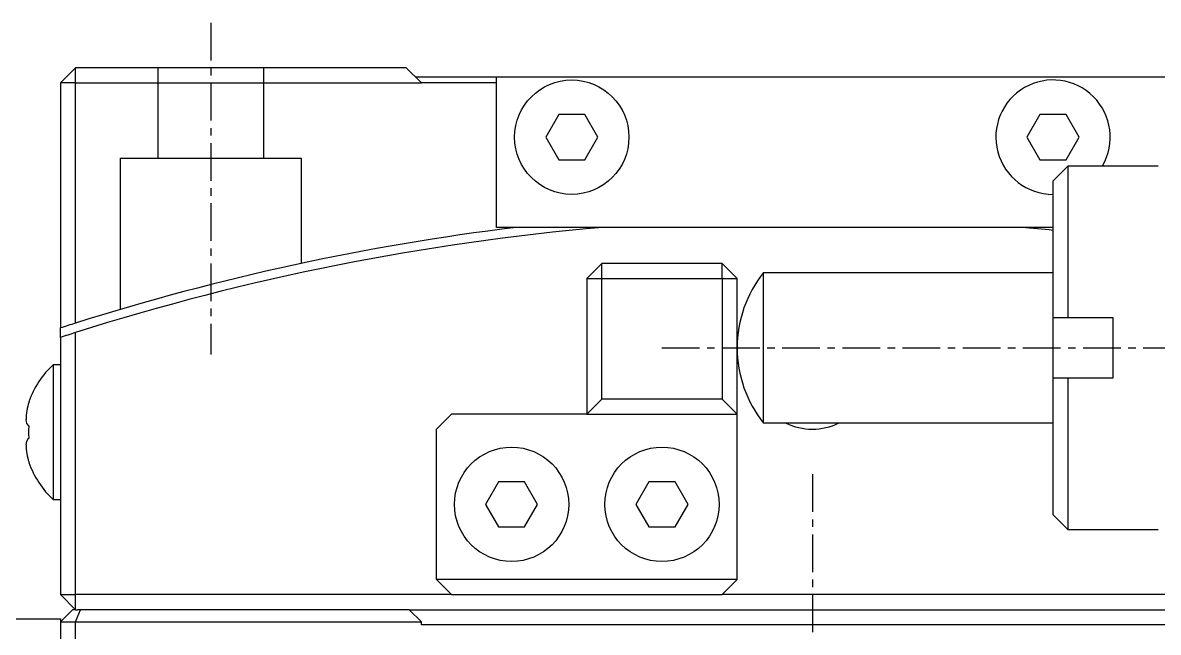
# Model space of a CAD drawing. Extents: x 52 to 451, y 54 to 360.
# Drawn here: x 190.98 to 228.74, y 339.41 to 359.66 of the extents above; entities that cross this region are included whole.
import ezdxf

# ---------------------------------------------------------------- set-up
doc = ezdxf.new("R2010")
doc.units = 0
doc.linetypes.add('CENTER', pattern=[2, 1.25, -0.25, 0.25, -0.25])
doc.layers.get('0').update_dxf_attribs({"linetype": 'CONTINUOUS'})
doc.layers.add('CENTER', color=1, linetype='CENTER')

msp = doc.modelspace()

# ---------------------------------------------------------------- linework, layer by layer
at = {"color": 7, "linetype": 'CONTINUOUS'}
for p, q in [((192.237, 357.661), (192.737, 358.161)), ((203.737, 358.161), (192.737, 358.161)), ((192.737, 357.661), (192.737, 358.161)), ((204.237, 357.661), (203.737, 358.161)), ((192.237, 357.661), (192.237, 349.522)), ((192.737, 357.661), (192.237, 357.661)), ((192.737, 357.661), (204.237, 357.661)), ((192.737, 349.681), (192.737, 357.661)), ((204.037, 357.861), (206.737, 357.861)), ((206.737, 357.661), (204.237, 357.661)), ((206.737, 357.861), (229.237, 357.861)), ((206.737, 352.861), (206.737, 357.861)), ((208.804, 356.611), (208.371, 355.861)), ((209.67, 356.611), (208.804, 356.611)), ((210.103, 355.861), (209.67, 356.611)), ((224.804, 356.611), (224.371, 355.861)), ((225.67, 356.611), (224.804, 356.611)), ((226.103, 355.861), (225.67, 356.611)), ((208.371, 355.861), (208.804, 355.111)), ((209.67, 355.111), (210.103, 355.861)), ((224.371, 355.861), (224.804, 355.111)), ((225.67, 355.111), (226.103, 355.861)), ((208.804, 355.111), (209.67, 355.111)), ((224.804, 355.111), (225.67, 355.111)), ((225.237, 354.411), (225.737, 354.911)), ((225.737, 349.861), (225.737, 354.911)), ((225.737, 354.911), (228.737, 354.911)), ((225.237, 349.861), (225.237, 354.411)), ((225.237, 352.861), (206.737, 352.861)), ((209.737, 351.161), (210.237, 351.661)), ((214.237, 351.661), (210.237, 351.661)), ((210.237, 351.161), (210.237, 351.661)), ((214.237, 351.161), (214.237, 351.661)), ((214.237, 351.661), (214.737, 351.161)), ((209.737, 351.161), (209.737, 346.661)), ((209.737, 351.161), (210.237, 351.161)), ((210.237, 347.161), (210.237, 351.161)), ((210.237, 351.161), (214.237, 351.161)), ((214.237, 351.161), (214.237, 347.161)), ((214.237, 351.161), (214.737, 351.161)), ((214.737, 346.661), (214.737, 351.161)), ((215.615, 351.361), (225.237, 351.361)), ((215.615, 346.361), (215.615, 351.361)), ((225.237, 347.861), (225.237, 349.861)), ((225.737, 349.861), (225.237, 349.861)), ((227.237, 349.861), (225.737, 349.861)), ((227.237, 347.861), (227.237, 349.861)), ((192.237, 349.206), (192.237, 349.522)), ((192.737, 340.661), (192.737, 349.367)), ((192.237, 349.206), (192.237, 340.661)), ((192.008, 348.311), (192.237, 348.311)), ((192.008, 346.061), (192.008, 348.311)), ((225.237, 343.311), (225.237, 347.861)), ((225.237, 347.861), (225.737, 347.861)), ((225.737, 342.811), (225.737, 347.861)), ((225.737, 347.861), (227.237, 347.861)), ((191.193, 347.062), (191.188, 347.068)), ((209.737, 346.661), (210.237, 347.161)), ((214.237, 347.161), (210.237, 347.161)), ((214.737, 346.661), (214.237, 347.161)), ((204.737, 346.161), (205.237, 346.661)), ((209.737, 346.661), (205.237, 346.661)), ((209.737, 346.661), (214.737, 346.661)), ((214.737, 341.161), (214.737, 346.661)), ((191.122, 346.347), (191.097, 346.475)), ((191.193, 346.261), (191.122, 346.347)), ((191.188, 346.129), (191.193, 346.261)), ((225.237, 346.361), (215.615, 346.361)), ((191.115, 345.752), (191.164, 345.845)), ((191.164, 345.845), (191.193, 345.861)), ((191.188, 345.998), (191.188, 346.129)), ((191.193, 345.861), (191.188, 345.998)), ((192.008, 343.811), (192.008, 346.061)), ((204.737, 341.161), (204.737, 346.161)), ((191.097, 345.642), (191.115, 345.752)), ((191.188, 345.054), (191.193, 345.06)), ((206.804, 344.411), (206.371, 343.661)), ((207.67, 344.411), (206.804, 344.411)), ((208.103, 343.661), (207.67, 344.411)), ((211.804, 344.411), (211.371, 343.661)), ((212.67, 344.411), (211.804, 344.411)), ((213.103, 343.661), (212.67, 344.411)), ((192.237, 343.811), (192.008, 343.811)), ((206.371, 343.661), (206.804, 342.911)), ((207.67, 342.911), (208.103, 343.661)), ((211.371, 343.661), (211.804, 342.911)), ((212.67, 342.911), (213.103, 343.661)), ((225.737, 342.811), (225.237, 343.311)), ((206.804, 342.911), (207.67, 342.911)), ((211.804, 342.911), (212.67, 342.911)), ((228.737, 342.811), (225.737, 342.811)), ((214.737, 341.161), (204.737, 341.161)), ((205.237, 340.661), (204.737, 341.161)), ((214.237, 340.661), (214.737, 341.161)), ((192.737, 340.161), (192.237, 340.661)), ((192.237, 340.661), (192.737, 340.661)), ((205.237, 340.661), (192.737, 340.661)), ((192.737, 340.161), (192.737, 340.661)), ((205.237, 340.661), (214.237, 340.661)), ((241.737, 340.661), (214.237, 340.661)), ((177.237, 339.861), (192.237, 339.861)), ((192.237, 339.761), (192.637, 340.161)), ((192.237, 339.861), (192.237, 339.761)), ((192.737, 340.161), (192.637, 340.161)), ((192.737, 340.161), (192.803, 340.161)), ((192.737, 339.761), (192.903, 340.161)), ((192.903, 340.161), (192.803, 340.161)), ((203.837, 340.161), (192.903, 340.161)), ((203.837, 340.161), (230.637, 340.161)), ((203.837, 340.161), (204.237, 339.761)), ((192.237, 339.761), (192.237, 331.61)), ((192.237, 339.761), (192.737, 339.761)), ((192.737, 339.761), (204.237, 339.761)), ((192.737, 331.402), (192.737, 339.761)), ((204.237, 339.661), (204.237, 339.761)), ((230.237, 339.661), (204.237, 339.661))]:
    msp.add_line(p, q, dxfattribs=at)
at = {"color": 3, "linetype": 'CONTINUOUS'}
for p, q in [((195.487, 355.161), (195.487, 358.161)), ((198.987, 358.161), (198.987, 355.161)), ((194.237, 355.161), (200.237, 355.161)), ((194.237, 350.14), (194.237, 355.161)), ((200.237, 355.161), (200.237, 351.664))]:
    msp.add_line(p, q, dxfattribs=at)
at = {"color": 7, "linetype": 'CONTINUOUS'}
for centre in [(209.237, 355.861), (207.237, 343.661), (212.237, 343.661)]:
    msp.add_circle(centre, 1.9, dxfattribs=at)
for centre, radius, start, end in [((225.237, 355.861), 1.9, 330, 270), ((217.237, 272.161), 81.3, 96.96523, 107.53889), ((217.237, 272.161), 81, 94.93276, 107.60597), ((217.237, 272.161), 81, 84.33192, 85.06724), ((218.737, 348.861), 4, 141.3178, 180), ((217.237, 272.161), 81.3, 107.53889, 107.90882), ((217.237, 272.161), 81, 107.60597, 107.97741), ((218.737, 348.861), 4, 180, 218.6822), ((194.065, 346.061), 3.049, 132.4359, 160.7205), ((192.672, 346.519), 1.575, 159.8348, 181.6013), ((192.71, 345.609), 1.613, 178.8293, 199.9286), ((194.065, 346.061), 3.049, 199.2797, 227.5641)]:
    msp.add_arc(centre, radius, start, end, dxfattribs=at)
at = {"color": 3, "linetype": 'CONTINUOUS'}
for start, end in [(244.1579, 270), (270, 295.8421)]:
    msp.add_arc((217.237, 348.161), 2, start, end, dxfattribs=at)
at = {"layer": 'CENTER', "color": 1, "linetype": 'CENTER'}
for p, q in [((197.237, 359.663), (197.237, 348.638)), ((212.237, 348.861), (276.237, 348.861)), ((217.237, 344.661), (217.237, 266.661))]:
    msp.add_line(p, q, dxfattribs=at)

doc.saveas('drawing.dxf')
